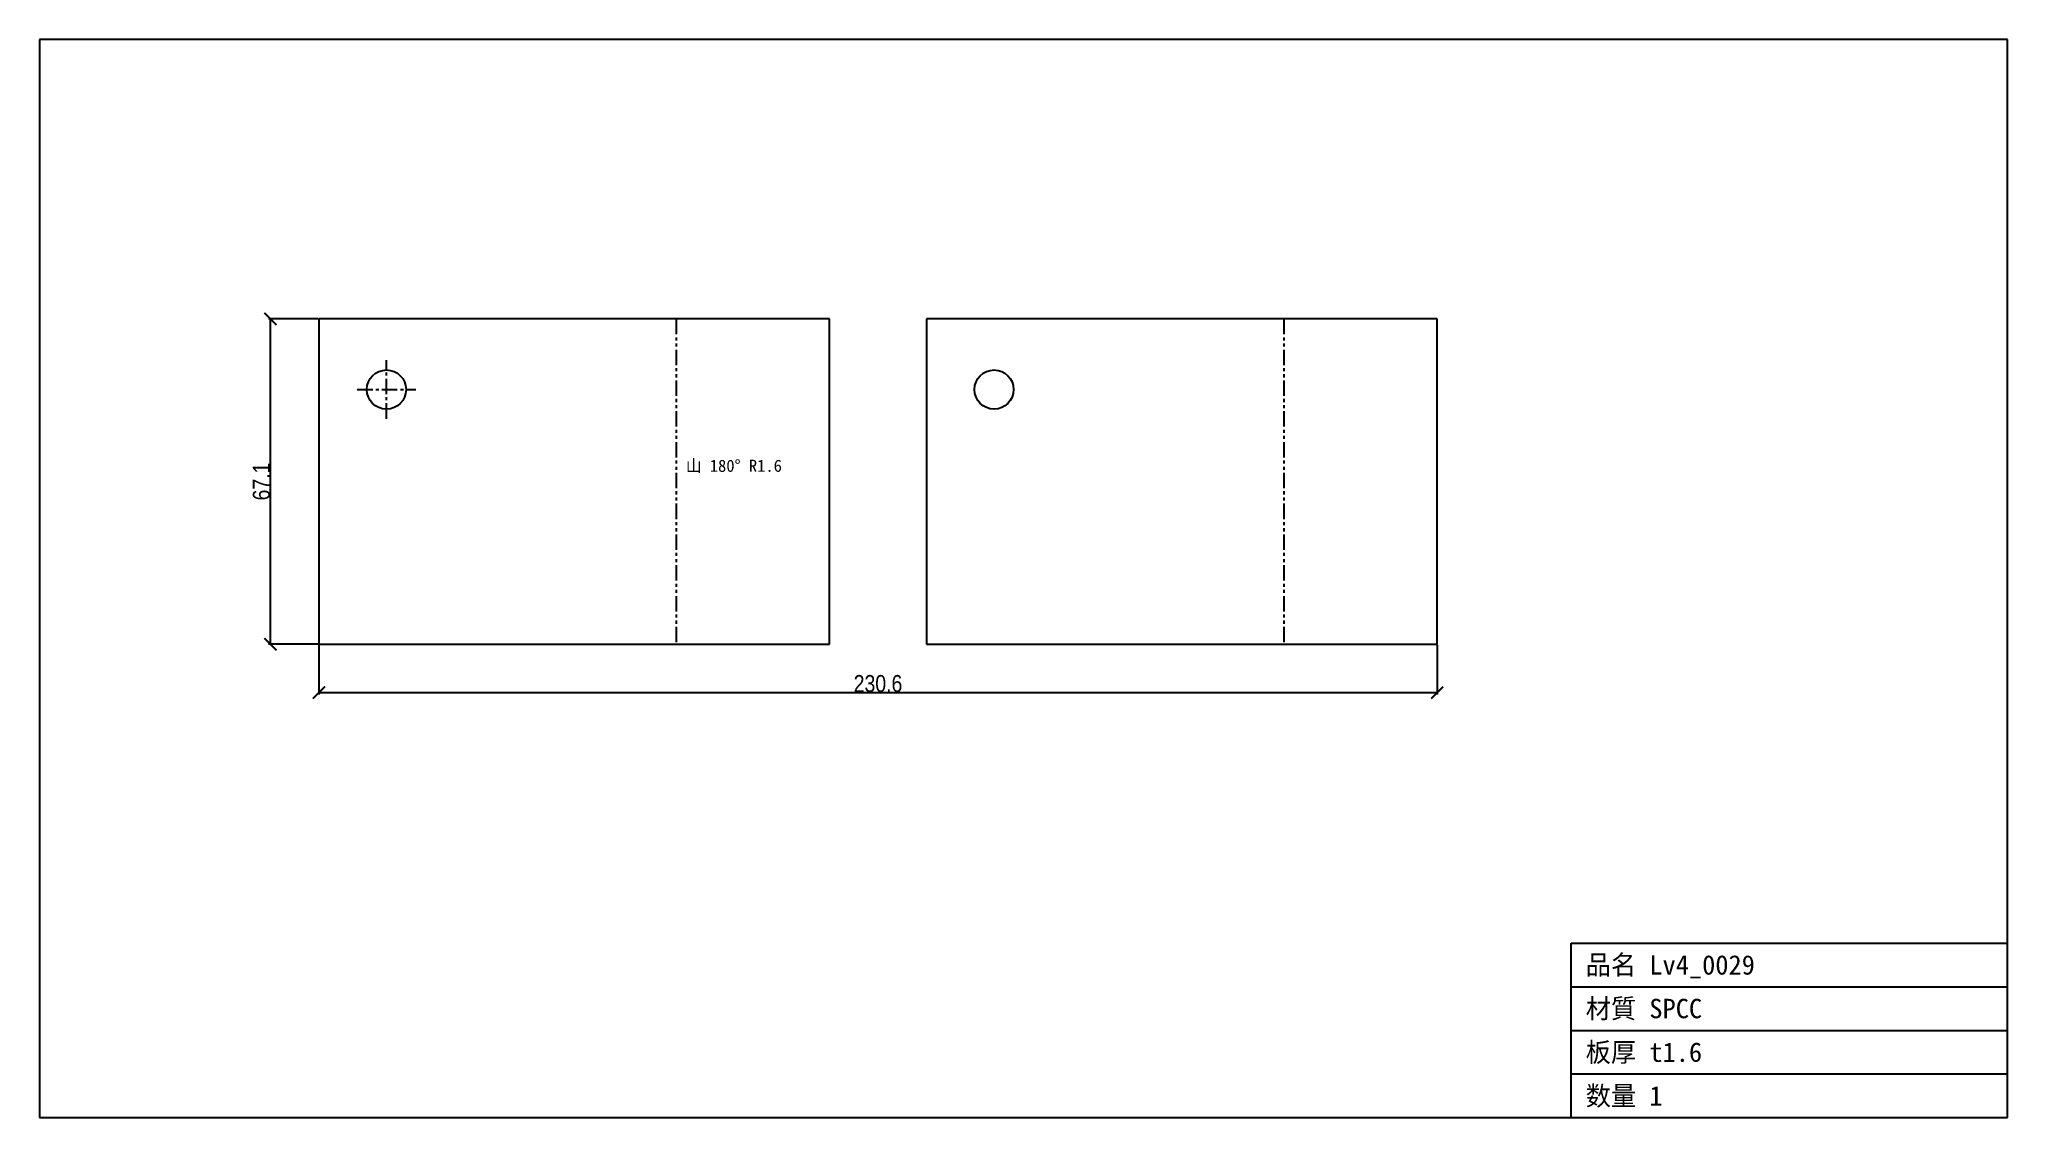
# Model space of a CAD drawing. Header units: millimetres. Extents: x -58 to 348, y -98 to 125.
import ezdxf

# ---------------------------------------------------------------- set-up
doc = ezdxf.new("R2010")
doc.units = ezdxf.units.MM
doc.linetypes.add('CENTER', pattern=[5.08, 3.175, -0.635, 0.635, -0.635])
doc.linetypes.add('PHANTOM', pattern=[6.35, 3.175, -0.635, 0.635, -0.635, 0.635, -0.635])
for name, color, linetype in [('BEND', 7, 'Continuous'), ('CENTER', 7, 'Continuous'), ('CUT', 7, 'Continuous'), ('DIM', 7, 'Continuous'), ('FRAME', 7, 'Continuous'), ('TEXT', 7, 'Continuous')]:
    doc.layers.add(name, color=color, linetype=linetype)
doc.styles.add('OpenSansCondensed-Light', font='OpenSansCondensed-Light.ttf')
doc.dimstyles.new('EZDXF', dxfattribs={"dimtxt": 0.25, "dimasz": 0.175, "dimexe": 0.375, "dimexo": 0.125, "dimgap": 0.1, "dimtad": 1, "dimlfac": 100, "dimzin": 12, "dimdsep": 46, "dimtxsty": 'OpenSansCondensed-Light', "dimblk": 'ARCHTICK', "dimcen": 2.5, "dimazin": 3, "dimtfac": 0.5, "dimtmove": 2, "dimatfit": 3})

# ---------------------------------------------------------------- blocks, each defined once
blk = doc.blocks.new('_ARCHTICK')
at = {"color": 0, "linetype": 'BYBLOCK', "const_width": 0.15}
blk.add_lwpolyline([(-0.5, -0.5), (0.5, 0.5)], dxfattribs=at)

msp = doc.modelspace()

# ---------------------------------------------------------------- linework, layer by layer
at = {"layer": 'BEND', "color": 4, "linetype": 'PHANTOM'}
for p, q in [((73.65, 67.07), (73.65, 0)), ((198.93, 67.07), (198.93, 0))]:
    msp.add_line(p, q, dxfattribs=at)
at = {"layer": 'CENTER', "color": 1, "linetype": 'CENTER'}
for p, q in [((13.93, 46.48), (13.93, 58.53)), ((7.91, 52.5), (19.96, 52.5))]:
    msp.add_line(p, q, dxfattribs=at)
at = {"layer": 'CUT'}
for p, q in [((0, 67.07), (0, 0)), ((105.28, 67.07), (0, 67.07)), ((105.28, 0), (105.28, 67.07)), ((125.28, 67.07), (125.28, 0)), ((230.56, 67.07), (125.28, 67.07)), ((230.56, 0), (230.56, 67.07)), ((0, 0), (105.28, 0)), ((125.28, 0), (230.56, 0))]:
    msp.add_line(p, q, dxfattribs=at)
for centre in [(13.93, 52.5), (139.21, 52.5)]:
    msp.add_circle(centre, 4.03, dxfattribs=at)
at = {"layer": 'FRAME'}
for p, q in [((348.2, 124.71), (-57.64, 124.71)), ((-57.64, 124.71), (-57.64, -97.64)), ((348.2, -97.64), (348.2, 124.71)), ((258.2, -97.64), (258.2, -61.64)), ((258.2, -61.64), (348.2, -61.64)), ((258.2, -70.64), (348.2, -70.64)), ((258.2, -79.64), (348.2, -79.64)), ((258.2, -88.64), (348.2, -88.64)), ((-57.64, -97.64), (348.2, -97.64))]:
    msp.add_line(p, q, dxfattribs=at)

# ---------------------------------------------------------------- texts
at = {"layer": 'TEXT'}
for s, height, p in [('山 180° R1.6', 2.5, (75.65, 35.53)), ('品名 Lv4_0029', 4, (261.2, -68.14)), ('材質 SPCC', 4, (261.2, -77.14)), ('板厚 t1.6', 4, (261.2, -86.14)), ('数量 1', 4, (261.2, -95.14))]:
    msp.add_text(s, height=height, dxfattribs=at).set_placement(p)

# ---------------------------------------------------------------- dimensions: what is measured, and where the dimension line sits
at = {"layer": 'DIM'}
msp.add_linear_dim(base=(-10, 0), p1=(0, 0), p2=(0, 67.07), angle=90, dimstyle='EZDXF', override={"dimtxt": 3.5, "dimasz": 2.5, "dimdec": 1, "dimlfac": 1}, dxfattribs=at).render()
msp.add_linear_dim(base=(0, -10), p1=(0, 0), p2=(230.56, 0), dimstyle='EZDXF', override={"dimtxt": 3.5, "dimasz": 2.5, "dimdec": 1, "dimlfac": 1}, dxfattribs=at).render()

doc.saveas('drawing.dxf')
